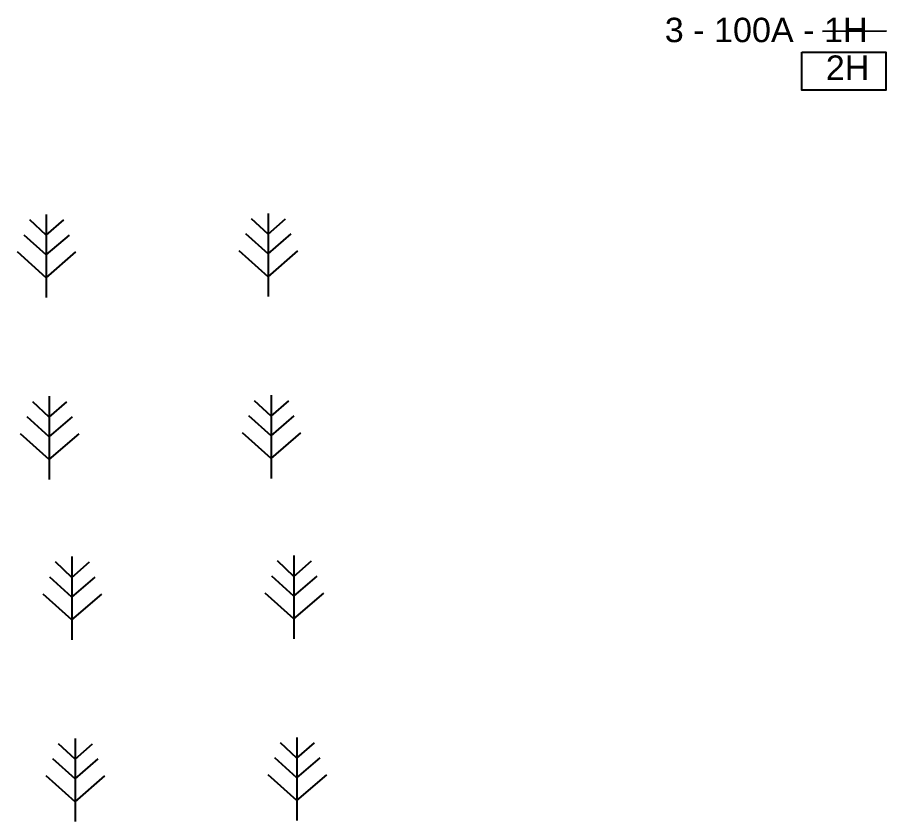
# Paper-space layout 'OBSERVAÇÕES' of a CAD drawing. Extents: x 729 to 1834, y 723 to 1194.
# Drawn here: x 1063.8 to 1120.8, y 945.9 to 998.6 of the extents above; entities that cross this region are included whole.
import ezdxf

# ---------------------------------------------------------------- set-up
doc = ezdxf.new("R2010")
doc.units = 0
for name, color, linetype in [('Arvores', 3, 'Continuous'), ('FORMATO', 7, 'Continuous'), ('Textos', 7, 'Continuous')]:
    doc.layers.add(name, color=color, linetype=linetype)
doc.styles.get("Standard").update_dxf_attribs({"font": 'arial.ttf'})

# ---------------------------------------------------------------- blocks, each defined once
blk = doc.blocks.new('A$C7283255F')
at = {"layer": 'Textos', "color": 3}
for p, q in [((7.55798, 21.811326), (7.55798, 0)), ((7.55798, 16.35188), (3.220914, 20.390679)), ((7.55798, 16.35188), (12.138872, 20.390679)), ((7.55798, 11.187433), (1.741773, 16.422848)), ((7.55798, 11.187433), (13.618013, 16.422848)), ((7.55798, 5.22917), (0.000029, 11.978753)), ((7.55798, 5.22917), (15.359757, 11.978753))]:
    blk.add_line(p, q, dxfattribs=at)

psp = doc.layouts.new('OBSERVAÇÕES')

# ---------------------------------------------------------------- linework, layer by layer
at = {"color": 1}
psp.add_line((1116.601, 997.7), (1120.796, 997.725), dxfattribs=at)
psp.add_lwpolyline([(1115.231, 996.315), (1120.748, 996.315), (1120.748, 993.818), (1115.231, 993.818)], close=True, dxfattribs=at)

# ---------------------------------------------------------------- block references
at = {"layer": 'Arvores', "xscale": 0.25, "yscale": 0.25, "zscale": 0.25}
for p in [(1063.845, 980.229), (1078.385, 980.297), (1064.043, 968.312), (1078.584, 968.38), (1065.532, 957.81), (1080.073, 957.878), (1065.731, 945.892), (1080.272, 945.96)]:
    psp.add_blockref('A$C7283255F', p, dxfattribs=at)

# ---------------------------------------------------------------- texts
at = {"layer": 'FORMATO', "color": 1, "char_height": 1.6, "width": 42.9914, "attachment_point": 1}
for s, insert in [('\\pxqc;{\\C256;3 - 100A - 1H}', (1091.41, 998.572)), ('\\pxqc;2H', (1096.744, 996.101))]:
    psp.add_mtext(s, dxfattribs=dict(at, insert=insert))

doc.saveas('drawing.dxf')
